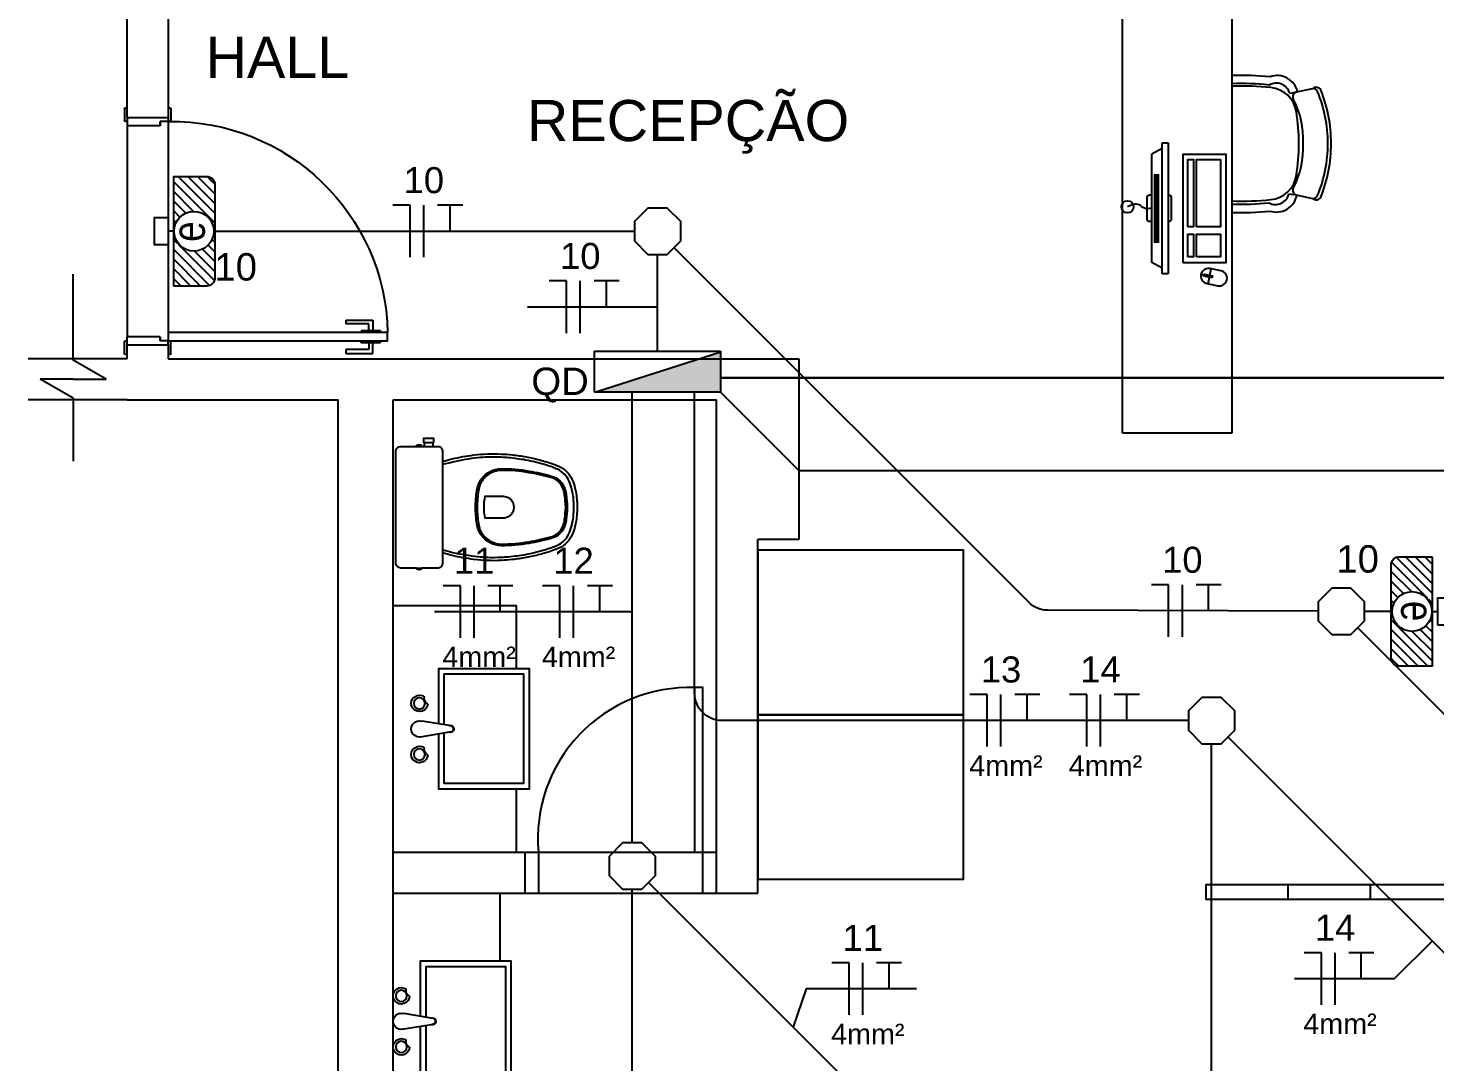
# Model space of a CAD drawing. Header units: millimetres. Extents: x 165 to 269, y 52 to 121.
# Drawn here: x 189.49 to 194.62, y 59.28 to 63.05 of the extents above; entities that cross this region are included whole.
import ezdxf
from ezdxf.enums import TextEntityAlignment as Align

# ---------------------------------------------------------------- set-up
doc = ezdxf.new("R2010")
doc.units = ezdxf.units.MM
for name, color, linetype in [('CAIXAS', 1, 'Continuous'), ('COMPONENTES', 10, 'Continuous'), ('CONTAGEM', 30, 'Continuous'), ('ELETRODUTO_TETO', 2, 'Continuous'), ('FAM ARQUITETURA', 253, 'Continuous'), ('FAM-ARQUITETURA', 253, 'Continuous'), ('FIACAO', 1, 'Continuous'), ('INDICACAO_CIRCUITO', 2, 'Continuous'), ('INDICACAO_CIRCUITO_FIA', 10, 'Continuous'), ('LINHA DE CHAMADA', 1, 'Continuous'), ('LINHA_DE_CHAMADA', 1, 'Continuous'), ('LUMINÁRIAS', 86, 'Continuous')]:
    doc.layers.add(name, color=color, linetype=linetype)
doc.styles.add('ARIAL', font='arial.ttf')
doc.styles.add('FAM-ARIAL', font='arial.ttf')
doc.styles.add('Raag-arial', font='arial.ttf')
doc.styles.get("Standard").update_dxf_attribs({"font": 'arial.ttf'})

# ---------------------------------------------------------------- blocks, each defined once
blk = doc.blocks.new('12110333')
at = {"layer": 'FAM-ARQUITETURA'}
for p, q in [((0.008, 0.7741), (0.015, 0.7741)), ((0.008, 0.7741), (0.008, 0.7041)), ((0.052, 0.7741), (0.045, 0.7741)), ((0.052, 0.7741), (0.052, 0.7041)), ((-0.031, 0.7461), (0.008, 0.7461)), ((-0.031, 0.6481), (-0.031, 0.7461)), ((-0.017, 0.7321), (-0.017, 0.6621)), ((0.008, 0.7321), (-0.017, 0.7321)), ((0.091, 0.7461), (0.052, 0.7461)), ((0.052, 0.7321), (0.077, 0.7321)), ((0.077, 0.7321), (0.077, 0.6621)), ((0.091, 0.6481), (0.091, 0.7461)), ((0.008, 0.7041), (0.015, 0.7041)), ((0.052, 0.7041), (0.045, 0.7041)), ((-0.017, 0.6481), (-0.031, 0.6481)), ((-0.017, 0.6621), (-0.017, 0.6481)), ((-0.017, 0.6621), (-0.017, 0.6621)), ((0.077, 0.6621), (0.077, 0.6621)), ((0.077, 0.6621), (0.077, 0.6481)), ((0.091, 0.6481), (0.077, 0.6481)), ((-0.035, 0.005), (-0.035, 0)), ((-0.03, 0.01), (0.01, 0.01)), ((0, 0), (0.015, 0)), ((0.015, 0), (0.015, -0.03)), ((0.815, 0.005), (0.815, 0)), ((0.83, 0), (0.815, 0)), ((0.815, 0), (0.815, -0.03)), ((0.86, 0.01), (0.82, 0.01)), ((0.865, 0.005), (0.865, 0)), ((0.815, 0), (0.015, 0)), ((0.03, -0.03), (0.015, -0.03)), ((0.015, -0.03), (0.03, -0.03)), ((0.03, -0.03), (0.03, -0.15)), ((0.815, -0.03), (0.8, -0.03)), ((0.8, -0.03), (0.815, -0.03)), ((0.8, -0.03), (0.8, -0.15)), ((-0.035, -0.15), (-0.035, -0.15)), ((-0.035, -0.15), (-0.035, -0.155)), ((0, -0.15), (0.03, -0.15)), ((0.015, -0.15), (0.015, -0.155)), ((0.8, -0.15), (0.03, -0.15)), ((0.83, -0.15), (0.8, -0.15)), ((0.815, -0.15), (0.815, -0.155)), ((0.865, -0.15), (0.865, -0.155)), ((0.865, -0.15), (0.865, -0.15)), ((-0.03, -0.16), (0.01, -0.16)), ((0.86, -0.16), (0.82, -0.16))]:
    blk.add_line(p, q, dxfattribs=at)
blk.add_lwpolyline([(0.015, 0), (0.015, 0.8), (0.045, 0.8), (0.045, 0)], close=True, dxfattribs=at)
for centre, radius, start, end in [((0.03, 0.015), 0.7851, 358.9053, 88.9053), ((-0.03, 0.005), 0.005, 90, 180), ((0.01, 0.005), 0.005, 0, 90), ((0.82, 0.005), 0.005, 90, 180), ((0.86, 0.005), 0.005, 0, 90), ((-0.03, -0.155), 0.005, 180, 270), ((0.01, -0.155), 0.005, 270, 0), ((0.82, -0.155), 0.005, 180, 270), ((0.86, -0.155), 0.005, 270, 0)]:
    blk.add_arc(centre, radius, start, end, dxfattribs=at)
blk = doc.blocks.new('cbtorb2')
at = {"layer": 'FAM-ARQUITETURA'}
for p, q in [((-0.01, -0.0904), (-0.0237, -0.0081)), ((0.01, -0.0904), (0.0237, -0.0081)), ((-0.0088, -0.0975), (-0.01, -0.0904)), ((0.0088, -0.0975), (0.01, -0.0904))]:
    blk.add_line(p, q, dxfattribs=at)
for centre in [(-0.0774, 0), (0.0774, 0)]:
    blk.add_circle(centre, 0.017, dxfattribs=at)
for centre, radius, start, end in [((-0.0774, 0), 0.025, 341.1513, 198.8487), ((0, 0), 0.025, 341.1513, 198.8487), ((0.0774, 0), 0.025, 341.1513, 198.8487), ((-0.0774, 0), 0.025, 198.8487, 216.2316), ((-0.0927, -0.0318), 0.0177, 22.7472, 105.6562), ((-0.0774, 0), 0.025, 272.1718, 341.1513), ((0.0774, 0), 0.025, 198.8487, 216.2316), ((0.062, -0.0318), 0.0177, 22.7472, 105.6562), ((0.0774, 0), 0.025, 272.1718, 341.1513), ((0, -0.0938), 0.0106, 161.2845, 18.7155), ((0, -0.0922), 0.0103, 210.8046, 329.1954)]:
    blk.add_arc(centre, radius, start, end, dxfattribs=at)
blk = doc.blocks.new('Baci01p')
for points in [[(0.17, 0), (0.17, 0.205, 0.059373), (0.1695, 0.2098, 0.333509), (0.154, 0.222), (0.1355, 0.222), (0.1045, 0.222), (0.094, 0.222), (0.094, 0.2248, 0.252251), (0.0939, 0.2251, 0.160103), (0.085, 0.228, 0.160103), (0.0761, 0.2251, 0.252251), (0.076, 0.2248), (0.076, 0.222), (0.017, 0.222, 0.327853), (0.0003, 0.2069, 0.087637), (0, 0.2038), (0, 0), (0, -0.2038, 0.087637), (0.0003, -0.2069, 0.327853), (0.017, -0.222), (0.076, -0.222), (0.076, -0.2248, 0.252251), (0.0761, -0.2251, 0.160103), (0.085, -0.228, 0.160103), (0.0939, -0.2251, 0.252251), (0.094, -0.2248), (0.094, -0.222), (0.1045, -0.222), (0.1045, -0.236), (0.102, -0.236), (0.102, -0.252), (0.12, -0.252), (0.138, -0.252), (0.138, -0.236), (0.1355, -0.236), (0.1355, -0.222), (0.154, -0.222, 0.333509), (0.1695, -0.2098, 0.059373), (0.17, -0.205)], [(0.291, 0, 0.041331), (0.2956, -0.0608, 0.129345), (0.3127, -0.1036, 0.234638), (0.385, -0.1405, 0.044666), (0.486, -0.1319, 0.031515), (0.5665, -0.1138, 0.151063), (0.5993, -0.0952, 0.148094), (0.6192, -0.0588, 0.031073), (0.6214, -0.0451, 0.035055), (0.6255, 0, 0.035055), (0.6214, 0.0451, 0.031073), (0.6192, 0.0588, 0.148094), (0.5993, 0.0952, 0.151063), (0.5665, 0.1138, 0.031515), (0.486, 0.1319, 0.044666), (0.385, 0.1405, 0.234638), (0.3127, 0.1036, 0.129345), (0.2956, 0.0608, 0.041331)], [(0.297, 0, -0.041434), (0.3015, 0.06, -0.129651), (0.3175, 0.1, -0.234583), (0.385, 0.1345, -0.044678), (0.485, 0.126, -0.031614), (0.565, 0.108, -0.152477), (0.595, 0.091, -0.148725), (0.6134, 0.0575, -0.031624), (0.6155, 0.0444, -0.035113), (0.6195, 0, -0.035113), (0.6155, -0.0444, -0.031624), (0.6134, -0.0575, -0.148725), (0.595, -0.091, -0.152477), (0.565, -0.108, -0.031614), (0.485, -0.126, -0.044678), (0.385, -0.1345, -0.234583), (0.3175, -0.1, -0.129651), (0.3015, -0.06, -0.041434)], [(0.391, -0.04, 0.164444), (0.415, -0.032, 0.245936), (0.43, 0, 0.245936), (0.415, 0.032, 0.164444), (0.391, 0.04), (0.326, 0.04, 0.108885), (0.326, -0.04)]]:
    blk.add_lwpolyline(points, format="xyb", close=True)
for points in [[(0.076, 0.222), (0.094, 0.222)], [(0.093, 0.2245), (0.085, 0.2245), (0.077, 0.2245)], [(0.076, -0.222), (0.094, -0.222)], [(0.093, -0.2245), (0.085, -0.2245), (0.077, -0.2245)], [(0.1045, -0.222), (0.1355, -0.222)], [(0.1045, -0.236), (0.12, -0.236), (0.1355, -0.236)]]:
    blk.add_lwpolyline(points)
for points in [[(0.17, -0.167, -0.003882), (0.205, -0.1765, 0.024258), (0.285, -0.1905, 0.02486), (0.335, -0.1945, 0.033324), (0.385, -0.194, 0.02486), (0.425, -0.191, 0.012268), (0.475, -0.184, 0.015806), (0.525, -0.1725, 0.026699), (0.575, -0.157, 0.021919), (0.595, -0.1495, 0.174675), (0.6435, -0.1, 0.045452), (0.653, -0.07, 0.022856), (0.6562, -0.0571, 0.041289), (0.6602, -0.0304, 0.052091), (0.6606, -0.0228, 0.04333), (0.661, 0, 0.04333), (0.6606, 0.0228, 0.052091), (0.6602, 0.0304, 0.041289), (0.6562, 0.0571, 0.022856), (0.653, 0.07, 0.045452), (0.6435, 0.1, 0.174675), (0.595, 0.1495, 0.021919), (0.575, 0.157, 0.026699), (0.525, 0.1725, 0.015806), (0.475, 0.184, 0.012268), (0.425, 0.191, 0.02486), (0.385, 0.194, 0.033324), (0.335, 0.1945, 0.02486), (0.285, 0.1905, 0.024258), (0.205, 0.1765, -0.003882), (0.17, 0.167)], [(0.1731, 0.1554, 0.003849), (0.2079, 0.1649, -0.027799), (0.2984, 0.18, -0.018883), (0.3355, 0.1825, -0.033646), (0.3844, 0.182, -0.016781), (0.4106, 0.1805, -0.015438), (0.4729, 0.1722, -0.023716), (0.5465, 0.154, -0.013571), (0.5711, 0.1457, -0.02186), (0.59, 0.1386, -0.173345), (0.6325, 0.0952, -0.045814), (0.6414, 0.067, -0.024058), (0.6444, 0.0546, -0.042614), (0.6482, 0.029, -0.066108), (0.6485, 0.0226, -0.047154), (0.649, 0, -0.047154), (0.6485, -0.0226, -0.066108), (0.6482, -0.029, -0.042614), (0.6444, -0.0546, -0.024058), (0.6414, -0.067, -0.045814), (0.6325, -0.0952, -0.173345), (0.59, -0.1386, -0.02186), (0.5711, -0.1457, -0.013571), (0.5465, -0.154, -0.023716), (0.4729, -0.1722, -0.015438), (0.4106, -0.1805, -0.016781), (0.3844, -0.182, -0.033646), (0.3355, -0.1825, -0.018883), (0.2984, -0.18, -0.027799), (0.2079, -0.1649, 0.003849), (0.1731, -0.1554)]]:
    blk.add_lwpolyline(points, format="xyb")
blk = doc.blocks.new('FAM ARQUITETURA')
at = {"layer": 'FAM ARQUITETURA'}
for p, q in [((-0.15, -0.45), (-0.15, 0)), ((0, 0), (0, -0.45)), ((4.0897, -0.3617), (4.1193, -0.357)), ((4.1733, -0.3452), (4.1143, -0.3581)), ((-0.15, -0.45), (0, -0.45)), ((3.625, -0.5632), (3.5879, -0.5841)), ((3.625, -0.5425), (3.6469, -0.5425)), ((3.625, -1.0204), (3.625, -0.5425)), ((3.6469, -0.5425), (3.6469, -1.0204)), ((3.5879, -0.9788), (3.5879, -0.5841)), ((3.6145, -0.6608), (3.5951, -0.6608)), ((3.6145, -0.6671), (3.5951, -0.6671)), ((3.6145, -0.6733), (3.5951, -0.6733)), ((3.6145, -0.6796), (3.5951, -0.6796)), ((3.6145, -0.6858), (3.5951, -0.6858)), ((3.6145, -0.6921), (3.5951, -0.6921)), ((3.6145, -0.6983), (3.5951, -0.6983)), ((3.6145, -0.7046), (3.5951, -0.7046)), ((3.6145, -0.7108), (3.5951, -0.7108)), ((3.6145, -0.7171), (3.5951, -0.7171)), ((3.6145, -0.7233), (3.5951, -0.7233)), ((3.6145, -0.7296), (3.5951, -0.7296)), ((3.6145, -0.7358), (3.5951, -0.7358)), ((3.6145, -0.7421), (3.5951, -0.7421)), ((3.6145, -0.7483), (3.5951, -0.7483)), ((3.6145, -0.7546), (3.5951, -0.7546)), ((3.6145, -0.7608), (3.5951, -0.7608)), ((3.6145, -0.7671), (3.5951, -0.7671)), ((4.087, -0.7282), (4.1143, -0.7323)), ((4.1143, -0.7323), (4.1733, -0.7452)), ((3.6145, -0.7733), (3.5951, -0.7733)), ((3.6145, -0.7796), (3.5951, -0.7796)), ((3.6145, -0.7858), (3.5951, -0.7858)), ((3.6145, -0.7921), (3.5951, -0.7921)), ((3.6145, -0.7983), (3.5951, -0.7983)), ((3.6145, -0.8046), (3.5951, -0.8046)), ((3.6145, -0.8108), (3.5951, -0.8108)), ((3.6145, -0.8171), (3.5951, -0.8171)), ((3.6145, -0.8233), (3.5951, -0.8233)), ((3.6145, -0.8296), (3.5951, -0.8296)), ((3.6145, -0.8358), (3.5951, -0.8358)), ((3.6145, -0.8421), (3.5951, -0.8421)), ((3.6145, -0.8483), (3.5951, -0.8483)), ((3.6145, -0.8546), (3.5951, -0.8546)), ((3.6145, -0.8608), (3.5951, -0.8608)), ((3.6145, -0.8671), (3.5951, -0.8671)), ((3.6145, -0.8733), (3.5951, -0.8733)), ((3.6145, -0.8796), (3.5951, -0.8796)), ((3.6145, -0.8858), (3.5951, -0.8858)), ((3.6145, -0.8921), (3.5951, -0.8921)), ((3.6145, -0.8983), (3.5951, -0.8983)), ((3.6145, -0.9046), (3.5951, -0.9046)), ((-0.347, -1.3353), (-0.347, -1.0217)), ((3.625, -0.9996), (3.5879, -0.9788)), ((3.6469, -1.0204), (3.625, -1.0204)), ((3.7781, -1.0256), (3.7667, -1.0234)), ((3.799, -1.0257), (3.8035, -1.0022)), ((3.8392, -1.0091), (3.7994, -1.0014)), ((3.7887, -1.0561), (3.8285, -1.0638)), ((3.7929, -1.0569), (3.7975, -1.0334)), ((-0.15, -1.28), (0, -1.28)), ((-0.15, -1.33), (-0.15, -1.28)), ((0, -1.28), (0, -1.33)), ((-0.15, -1.33), (-0.511, -1.33)), ((0, -1.33), (2.3, -1.33)), ((2.3, -1.33), (2.3, -1.99)), ((-0.227, -1.4046), (-0.347, -1.3353)), ((-0.347, -1.4046), (-0.467, -1.4046)), ((-0.347, -1.4738), (-0.467, -1.4046)), ((-0.347, -1.4046), (-0.227, -1.4046)), ((-0.15, -1.48), (-0.511, -1.48)), ((-0.347, -1.4738), (-0.347, -1.7042)), ((-0.15, -1.48), (0.62, -1.48)), ((0.62, -7.04), (0.62, -1.48)), ((0.82, -1.48), (2, -1.48)), ((0.82, -4.27), (0.82, -1.48)), ((2, -3.28), (2, -1.48)), ((2.15, -3.28), (2.15, -1.99)), ((2.3, -1.99), (2.15, -1.99)), ((0.82, -3.13), (1.3, -3.13)), ((1.3, -3.13), (1.35, -3.13)), ((1.3, -3.13), (1.3, -3.28)), ((1.3, -3.13), (2, -3.13)), ((1.95, -3.28), (1.95, -3.13)), ((1.95, -3.13), (2, -3.13)), ((0.82, -3.28), (1.3, -3.28)), ((1.3, -3.28), (1.35, -3.28)), ((1.3, -3.28), (2, -3.28)), ((1.95, -3.28), (2, -3.28)), ((2, -3.28), (2.15, -3.28))]:
    blk.add_line(p, q, dxfattribs=at)
at = {"layer": 'FAM ARQUITETURA', "linetype": 'Continuous'}
for p, q in [((3.48, -1.6), (3.48, 0)), ((3.88, -1.6), (3.88, 0)), ((3.48, -1.6), (3.88, -1.6)), ((0.82, -2.23), (1.27, -2.23)), ((1.27, -2.46), (1.27, -2.23)), ((1.27, -3.13), (1.27, -2.9)), ((1.2101, -3.5269), (1.2101, -3.28)), ((4.0844, -3.3014), (4.0844, -3.25)), ((4.3844, -3.3014), (4.3844, -3.25))]:
    blk.add_line(p, q, dxfattribs=at)
at = {"layer": 'FAM ARQUITETURA'}
for points in [[(3.7023, -0.9806), (3.7023, -0.5837), (3.8568, -0.5837), (3.8568, -0.9806)], [(3.7191, -0.8496), (3.7191, -0.6038), (3.7395, -0.6038), (3.7395, -0.8496)], [(3.75, -0.8496), (3.75, -0.6038), (3.8379, -0.6038), (3.8379, -0.8496)], [(3.7191, -0.9583), (3.7191, -0.8764), (3.7395, -0.8764), (3.7395, -0.9583)], [(3.75, -0.9583), (3.75, -0.8764), (3.8379, -0.8764), (3.8379, -0.9583)], [(3.8068, -1.0352), (3.7774, -1.0295), (3.7789, -1.0218), (3.8082, -1.0275)]]:
    blk.add_lwpolyline(points, close=True, dxfattribs=at)
for points in [[(3.5879, -0.8301), (3.5794, -0.8301, -0.414214), (3.5709, -0.8216), (3.5709, -0.7412, -0.414214), (3.5794, -0.7328), (3.5879, -0.7328)], [(3.6469, -0.7328), (3.65, -0.7328, -0.414214), (3.6584, -0.7412), (3.6584, -0.8216, -0.414214), (3.65, -0.8301), (3.6469, -0.8301)]]:
    blk.add_lwpolyline(points, format="xyb", dxfattribs=at)
at = {"layer": 'FAM ARQUITETURA', "linetype": 'Continuous'}
for points in [[(2.15, -2.6288), (2.9, -2.6288), (2.9, -2.0288), (2.15, -2.0288)], [(2.15, -3.2288), (2.9, -3.2288), (2.9, -2.6288), (2.15, -2.6288)], [(4.68, -3.25), (3.7844, -3.25), (3.7844, -3.3014), (4.68, -3.3014)]]:
    blk.add_lwpolyline(points, close=True, dxfattribs=at)
at = {"layer": 'FAM ARQUITETURA'}
for points in [[(0.9863, -2.6623), (0.9863, -2.46), (1.3163, -2.46), (1.3163, -2.9), (0.9863, -2.9), (0.9863, -2.6993)], [(1.0063, -2.6657), (1.0063, -2.48), (1.2963, -2.48), (1.2963, -2.88), (1.0063, -2.88), (1.0063, -2.696)], [(1.95, -3.13), (1.95, -2.53), (1.92, -2.53), (1.92, -3.13), (1.95, -3.13)], [(1.35, -3.13), (1.35, -3.28)], [(0.9201, -3.7292), (0.9201, -3.5269), (1.2501, -3.5269), (1.2501, -3.9669), (0.9201, -3.9669), (0.9201, -3.7662)], [(0.9401, -3.7326), (0.9401, -3.5469), (1.2301, -3.5469), (1.2301, -3.9469), (0.9401, -3.9469), (0.9401, -3.7629)]]:
    blk.add_lwpolyline(points, dxfattribs=at)
blk.add_circle((3.4986, -0.776), 0.0222, dxfattribs=at)
for centre, radius, start, end in [((3.9117, -1.3551), 1.0586, 84.1905, 91.7142), ((4.0451, -0.3732), 0.0759, 12.2643, 110.2793), ((3.9117, -1.3551), 1.0286, 84.1905, 91.7642), ((3.9161, -1.374), 1.0386, 84.1905, 91.9917), ((4.0415, -0.3746), 0.0499, 14.9712, 120.9837), ((4.0105, -0.4457), 0.1055, 8.9106, 84.1905), ((4.1178, -0.3744), 0.0166, 102.3844, 207.7352), ((4.1768, -0.3614), 0.0166, 21.9813, 102.3844), ((4.1874, -0.3588), 0.0188, 29.3848, 132.2015), ((3.7123, -0.5489), 0.5175, 0.4102, 21.9813), ((3.7238, -0.5433), 0.5175, 359.7929, 21.9813), ((3.8224, -0.5297), 0.3172, 357.2049, 27.7352), ((3.376, -0.5452), 0.7478, 351.0894, 8.9106), ((3.8224, -0.5607), 0.3172, 332.2648, 2.7951), ((3.7123, -0.5415), 0.5175, 338.0187, 359.5898), ((3.7238, -0.5471), 0.5175, 338.0187, 0.2071), ((4.0105, -0.6447), 0.1055, 275.8095, 351.0894), ((4.1178, -0.716), 0.0166, 152.2648, 257.6156), ((3.9161, 0.2836), 1.0386, 268.0083, 275.8095), ((3.9108, 0.2617), 1.0286, 268.2842, 275.8095), ((4.0384, -0.7179), 0.0497, 241.7799, 348.0409), ((4.0417, -0.7191), 0.0762, 251.8086, 349.6554), ((4.1768, -0.729), 0.0166, 257.6156, 338.0187), ((4.1874, -0.7316), 0.0188, 227.7985, 330.6152), ((3.9108, 0.2617), 1.0586, 268.3329, 275.8095), ((3.7941, -1.0287), 0.0279, 78.9911, 258.9911), ((3.8338, -1.0365), 0.0279, 258.9911, 78.9911), ((1.9, -3.0818), 0.5521, 87.9265, 185.0111)]:
    blk.add_arc(centre, radius, start, end, dxfattribs=at)
blk.add_spline([(3.5879, -0.7814), (3.5601, -0.7814), (3.5407, -0.7686), (3.4986, -0.776)], degree=3, dxfattribs=at)
at = {"layer": 'FAM ARQUITETURA', "xscale": -1, "rotation": 270}
blk.add_blockref('12110333', (0, -1.28), dxfattribs=at)
at = {"layer": 'FAM ARQUITETURA', "linetype": 'Continuous', "xscale": -1, "rotation": 180}
blk.add_blockref('Baci01p', (0.83, -1.8719), dxfattribs=at)
at = {"layer": 'FAM ARQUITETURA', "xscale": -1.203670021924481, "yscale": 1.203670021924481, "zscale": 1.203670021924481, "rotation": 90}
for p in [(0.9163, -2.6808), (0.8501, -3.7477)]:
    blk.add_blockref('cbtorb2', p, dxfattribs=at)
blk = doc.blocks.new('Quadro de distribuição geral de luz e força - h 150cm')
at = {"layer": 'COMPONENTES'}
blk.add_hatch(color=256, dxfattribs=at).paths.add_polyline_path([(-0.2293, -0.1226), (0.2291, -0.1226), (0.2291, 0.0249)])
at = {"layer": 'COMPONENTES', "linetype": 'Continuous'}
for p, q in [((-0.2309, 0.0274), (0.2291, 0.0274)), ((-0.2309, -0.1226), (-0.2309, 0.0274)), ((-0.2297, -0.1227), (0.2297, 0.025)), ((0.2291, 0.0274), (0.2291, -0.1226)), ((0.2291, -0.1226), (-0.2309, -0.1226))]:
    blk.add_line(p, q, dxfattribs=at)
blk = doc.blocks.new('*U135', base_point=(62.5866, 20.2313))
for p, q in [((62.3866, 20.1844), (62.4134, 20.2113)), ((62.3866, 20.1491), (62.4488, 20.2113)), ((62.3866, 20.1137), (62.4841, 20.2113)), ((62.3886, 20.0804), (62.5195, 20.2113)), ((62.4066, 20.063), (62.5376, 20.194)), ((62.5413, 20.1977), (62.5548, 20.2113)), ((62.5892, 20.2102), (62.5902, 20.2113)), ((62.617, 20.0613), (62.767, 20.2113)), ((62.6176, 20.2033), (62.6256, 20.2113)), ((62.6383, 20.1886), (62.6609, 20.2113)), ((62.6523, 20.0613), (62.7866, 20.1955)), ((62.6526, 20.1676), (62.6963, 20.2113)), ((62.6591, 20.1387), (62.7316, 20.2113)), ((62.4402, 20.0613), (62.5141, 20.1352)), ((62.6877, 20.0613), (62.7866, 20.1601)), ((62.723, 20.0613), (62.7866, 20.1248)), ((62.4756, 20.0613), (62.5211, 20.1068)), ((62.5109, 20.0613), (62.5358, 20.0861)), ((62.5463, 20.0613), (62.5567, 20.0717)), ((62.5816, 20.0613), (62.5857, 20.0653)), ((62.7585, 20.0613), (62.7865, 20.0894))]:
    blk.add_line(p, q)
blk = doc.blocks.new('*U136', base_point=(62.5866, 20.2313))
blk.add_line((62.5866, 20.2113), (62.5866, 20.2313))
blk.add_lwpolyline([(62.6366, 20.2313), (62.5366, 20.2313), (62.5366, 20.2813), (62.6366, 20.2813)], close=True)
blk.add_lwpolyline([(62.3866, 20.2113), (62.7866, 20.2113), (62.7866, 20.0913, -0.414214), (62.7566, 20.0613), (62.4166, 20.0613, -0.414214), (62.3866, 20.0913)], format="xyb", close=True)
blk.add_circle((62.5866, 20.1378), 0.0725)
blk.add_blockref('*U135', (62.5866, 20.2313))
at = {"width": 0.8}
blk.add_text('e', height=0.12, dxfattribs=at).set_placement((62.5851, 20.0977), align=Align.CENTER)
blk = doc.blocks.new('*U137', base_point=(64.8392, 19.1358))
for p, q in [((64.6392, 19.089), (64.6661, 19.1158)), ((64.6392, 19.0536), (64.7014, 19.1158)), ((64.6392, 19.0183), (64.7368, 19.1158)), ((64.6412, 18.9849), (64.7721, 19.1158)), ((64.6592, 18.9675), (64.7902, 19.0986)), ((64.794, 19.1023), (64.8075, 19.1158)), ((64.8418, 19.1148), (64.8428, 19.1158)), ((64.8696, 18.9658), (65.0196, 19.1158)), ((64.8702, 19.1078), (64.8782, 19.1158)), ((64.8909, 19.0932), (64.9135, 19.1158)), ((64.905, 18.9658), (65.0392, 19.1001)), ((64.9053, 19.0722), (64.9489, 19.1158)), ((64.9117, 19.0432), (64.9842, 19.1158)), ((64.6928, 18.9658), (64.7668, 19.0398)), ((64.9403, 18.9658), (65.0392, 19.0647)), ((64.7282, 18.9658), (64.7737, 19.0113)), ((64.7635, 18.9658), (64.7884, 18.9907)), ((64.9757, 18.9658), (65.0392, 19.0293)), ((65.0111, 18.9659), (65.0391, 18.9939)), ((64.7989, 18.9658), (64.8094, 18.9763)), ((64.8342, 18.9658), (64.8383, 18.9699))]:
    blk.add_line(p, q)
blk = doc.blocks.new('*U138', base_point=(64.8392, 19.1358))
blk.add_line((64.8392, 19.1158), (64.8392, 19.1358))
blk.add_lwpolyline([(64.8892, 19.1358), (64.7892, 19.1358), (64.7892, 19.1858), (64.8892, 19.1858)], close=True)
blk.add_lwpolyline([(64.6392, 19.1158), (65.0392, 19.1158), (65.0392, 18.9958, -0.414214), (65.0092, 18.9658), (64.6692, 18.9658, -0.414214), (64.6392, 18.9958)], format="xyb", close=True)
blk.add_circle((64.8392, 19.0423), 0.0725)
blk.add_blockref('*U137', (64.8392, 19.1358))
at = {"width": 0.8}
blk.add_text('e', height=0.12, dxfattribs=at).set_placement((64.8377, 19.0023), align=Align.CENTER)
blk = doc.blocks.new('Caixa termoplástica octogonal 4x4x2')
at = {"layer": 'CAIXAS'}
blk.add_lwpolyline([(-0.035, -0.0845), (0.035, -0.0845), (0.0845, -0.035), (0.0845, 0.035), (0.035, 0.0845), (-0.035, 0.0845), (-0.0845, 0.035), (-0.0845, -0.035), (-0.035, -0.0845)], dxfattribs=at)
blk = doc.blocks.new('*U36', base_point=(608.67, 153.293))
for p, q in [((608.67, 153.483), (608.544, 153.483)), ((608.67, 153.103), (608.67, 153.483))]:
    blk.add_line(p, q)
blk = doc.blocks.new('*U37', base_point=(635.972, 148.746))
at = {"linetype": 'Continuous'}
for p, q in [((636.064, 148.936), (635.881, 148.936)), ((635.972, 148.746), (635.972, 148.936))]:
    blk.add_line(p, q, dxfattribs=at)
blk = doc.blocks.new('*U38', base_point=(576.818, 148.746))
blk.add_line((576.818, 148.556), (576.818, 148.936))
blk = doc.blocks.new('NFT')
at = {"layer": 'FIACAO', "xscale": 0.5, "yscale": 0.5, "zscale": 0.5}
for name, p in [('*U36', (-0.05, 0)), ('*U38', (0, 0)), ('*U37', (0.0957, 0))]:
    blk.add_blockref(name, p, dxfattribs=at)
at = {"layer": 'CONTAGEM', "color": 1, "style": 'ARIAL'}
blk.add_attdef('SEÇÃO', text='', height=0.075, dxfattribs=at).set_placement((0.0181, -0.127), align=Align.TOP_CENTER)
at = {"layer": 'INDICACAO_CIRCUITO_FIA', "style": 'Raag-arial'}
blk.add_attdef('CIRCUITO', text='', height=0.095, dxfattribs=at).set_placement((0, 0.2338), align=Align.TOP_CENTER)

msp = doc.modelspace()

# ---------------------------------------------------------------- linework, layer by layer
at = {"layer": 'ELETRODUTO_TETO'}
for points in [[(190.1715, 62.3105), (191.7015, 62.3105)], [(191.786, 61.8729), (191.786, 62.226)], [(199.8535, 61.7755), (192.016, 61.7755)], [(191.6936, 60.0791), (191.6936, 61.7229)], [(194.4615, 60.9231), (194.3647, 60.9234)], [(192.8077, 58.8805), (191.7534, 59.9349)]]:
    msp.add_lwpolyline(points, dxfattribs=at)
for points in [[(194.1957, 60.924), (193.2102, 60.9274, -0.198029), (193.1399, 60.9566), (191.8457, 62.2508)], [(193.7222, 60.5253), (192.0215, 60.5253, -0.414214), (191.9215, 60.6253), (191.9215, 61.7229)], [(192.016, 61.7229), (192.3015, 61.4374), (203.5515, 61.4374, -0.414214), (203.6515, 61.3374), (203.6515, 58.4928)], [(194.7929, 59.7977), (194.7929, 60.3696, 0.198912), (194.7636, 60.4403), (194.34, 60.864)], [(195.5815, 58.6755), (195.5815, 59.1614, 0.414214), (195.4815, 59.2614), (195.112, 59.2614, -0.198912), (195.0413, 59.2907), (193.8664, 60.4656)], [(194.4965, 56.3405), (193.9067, 56.3405, -0.414214), (193.8067, 56.4405), (193.8067, 60.4408)], [(190.8965, 56.2355), (191.6643, 57.0034, 0.198912), (191.6936, 57.0741), (191.6936, 59.9101)]]:
    msp.add_lwpolyline(points, format="xyb", dxfattribs=at)
at = {"layer": 'LINHA DE CHAMADA'}
for points in [[(191.786, 62.0339), (191.3113, 62.0339)], [(191.6936, 60.9221), (190.972, 60.9221)], [(194.6111, 59.7209), (194.4734, 59.5833), (194.1088, 59.5833)], [(192.7312, 59.5462), (192.3286, 59.5462), (192.2806, 59.4077)]]:
    msp.add_lwpolyline(points, dxfattribs=at)
at = {"layer": 'LINHA_DE_CHAMADA'}
msp.add_lwpolyline([(192.016, 61.7755), (200.1835, 61.7755)], dxfattribs=at)

# ---------------------------------------------------------------- block references
msp.add_blockref('Quadro de distribuição geral de luz e força - h 150cm', (191.7868, 61.8455))
at = {"layer": 'ELETRODUTO_TETO'}
for p in [(191.786, 62.3105), (194.2802, 60.9237), (193.8067, 60.5253), (191.6936, 59.9946)]:
    msp.add_blockref('Caixa termoplástica octogonal 4x4x2', p, dxfattribs=at)
at = {"layer": 'FAM ARQUITETURA'}
msp.add_blockref('FAM ARQUITETURA', (190.0015, 63.1755), dxfattribs=at)
at = {"layer": 'LINHA DE CHAMADA'}
ref = msp.add_blockref('NFT', (190.9337, 62.3105), dxfattribs=at)
ref.add_attrib('CIRCUITO', '10', dxfattribs={"layer": 'INDICACAO_CIRCUITO_FIA', "height": 0.095, "style": 'Raag-arial'}).set_placement((190.9337, 62.5443), align=Align.TOP_CENTER)
ref = msp.add_blockref('NFT', (191.5043, 62.0339), dxfattribs=at)
ref.add_attrib('CIRCUITO', '10', dxfattribs={"layer": 'INDICACAO_CIRCUITO_FIA', "height": 0.095, "style": 'Raag-arial'}).set_placement((191.5043, 62.2677), align=Align.TOP_CENTER)
ref = msp.add_blockref('NFT', (193.7002, 60.9257), dxfattribs=at)
ref.add_attrib('CIRCUITO', '10', dxfattribs={"layer": 'INDICACAO_CIRCUITO_FIA', "height": 0.095, "style": 'Raag-arial'}).set_placement((193.7002, 61.1595), align=Align.TOP_CENTER)
for p, values in [((191.117, 60.9221), {'CIRCUITO': '11', 'SEÇÃO': '4mm²'}), ((191.4799, 60.9221), {'CIRCUITO': '12', 'SEÇÃO': '4mm²'}), ((193.0387, 60.5253), {'CIRCUITO': '13', 'SEÇÃO': '4mm²'}), ((193.4017, 60.5253), {'CIRCUITO': '14', 'SEÇÃO': '4mm²'}), ((192.5348, 59.5462), {'CIRCUITO': '11', 'SEÇÃO': '4mm²'}), ((194.2572, 59.5833), {'CIRCUITO': '14', 'SEÇÃO': '4mm²'})]:
    msp.add_blockref('NFT', p, dxfattribs=at).add_auto_attribs(values)
at = {"layer": 'LUMINÁRIAS'}
for name, p, rotation in [('*U136', (190.0015, 62.3105), 90), ('*U138', (194.6315, 60.9231), 270)]:
    msp.add_blockref(name, p, dxfattribs=dict(at, rotation=rotation))

# ---------------------------------------------------------------- texts
at = {"layer": 'FAM ARQUITETURA'}
msp.add_text('    RECEPÇÃO', height=0.15, dxfattribs=at).set_placement((191.0766, 62.6392))
at = {"layer": 'FAM ARQUITETURA', "insert": (188.9161, 63.0197), "char_height": 0.15, "attachment_point": 1}
msp.add_mtext_dynamic_manual_height_columns('\\pi0.98846;    HALL', width=2.72651, gutter_width=12.5, heights=[0], dxfattribs=at)
at = {"layer": 'INDICACAO_CIRCUITO', "style": 'FAM-ARIAL'}
for s, p in [('10', (190.1698, 62.1305)), ('QD', (191.3258, 61.7129)), ('10', (194.262, 61.0649))]:
    msp.add_text(s, height=0.1, dxfattribs=at).set_placement(p)

doc.saveas('drawing.dxf')
